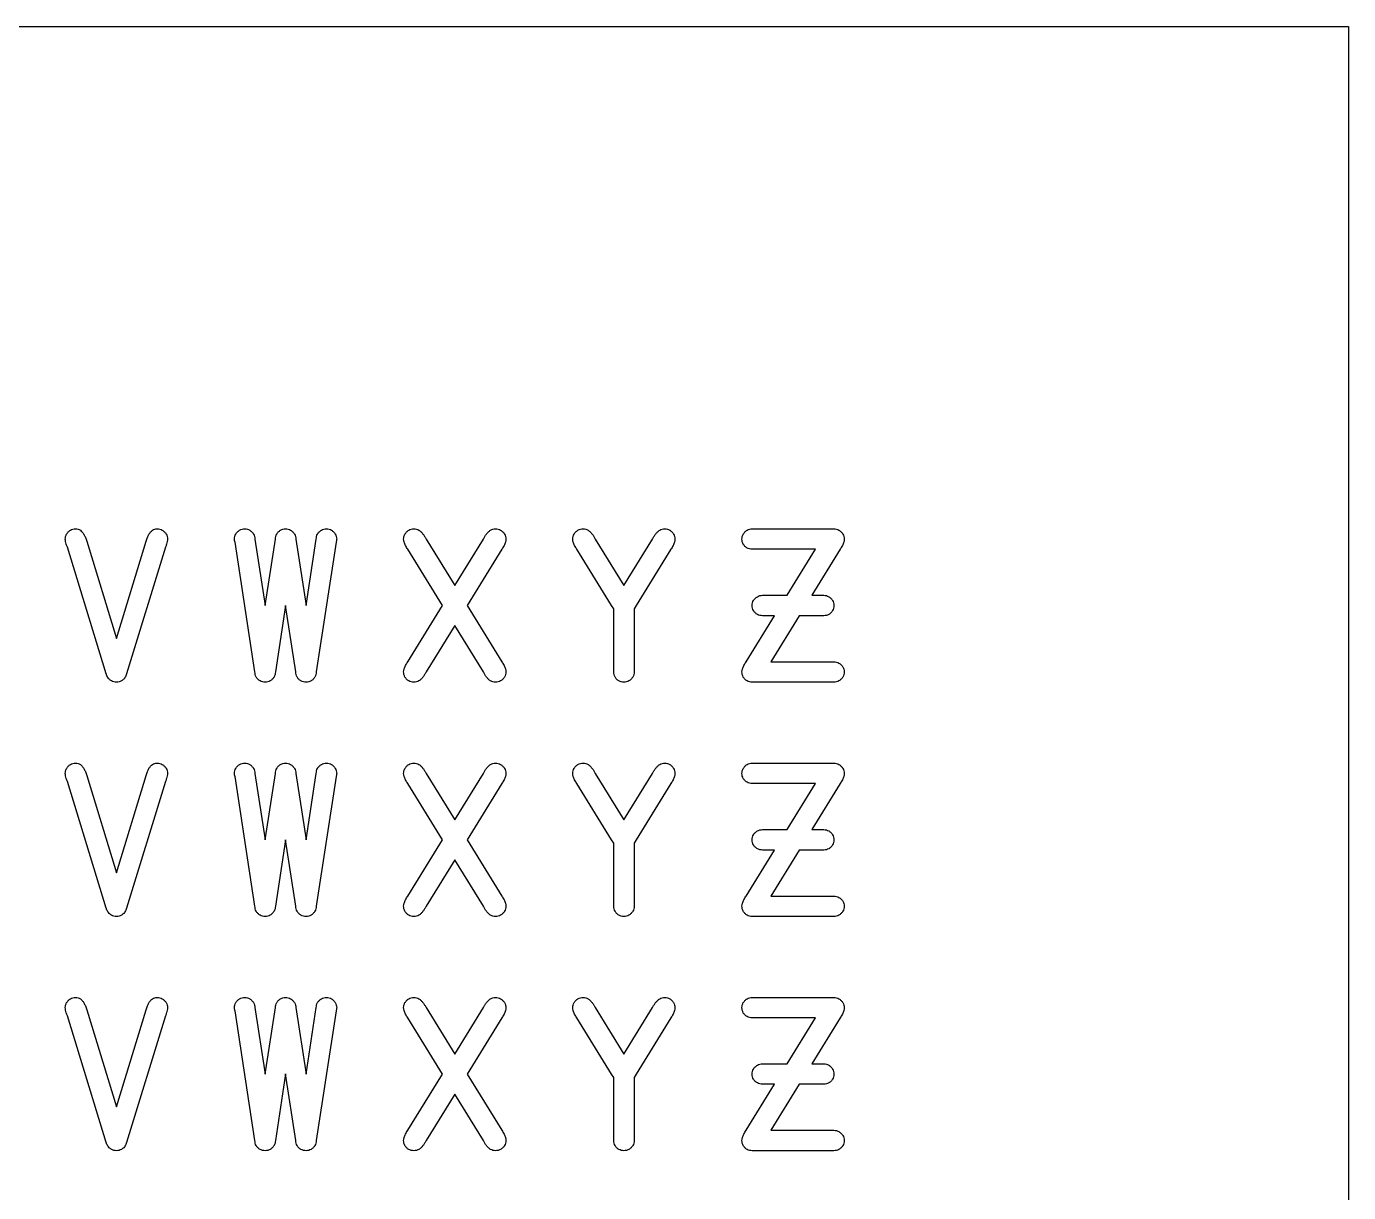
# Model space of a CAD drawing. Extents: x 7.2 to 83.4, y 7.2 to 40.5.
# Drawn here: x 64.52 to 83.39, y 23.84 to 40.48 of the extents above; entities that cross this region are included whole.
import ezdxf

# ---------------------------------------------------------------- set-up
doc = ezdxf.new("R2010")
doc.units = 0
doc.layers.add('Layer_1', color=7, linetype='CONTINUOUS')

msp = doc.modelspace()

# ---------------------------------------------------------------- linework, layer by layer
at = {"layer": 'Layer_1', "color": 7}
for p, q in [((7.194389, 40.477476), (83.387785, 40.477476)), ((83.387785, 40.477476), (83.387785, 7.194388)), ((74.875452, 33.307247), (76.04219, 33.307247)), ((65.654253, 31.236285), (65.100053, 33.044731)), ((65.377153, 33.132236), (65.800094, 31.743817)), ((65.800094, 31.743817), (66.223038, 33.132236)), ((66.500138, 33.044731), (65.945938, 31.236285)), ((67.777244, 31.265454), (67.492852, 33.116193)), ((67.777256, 33.161405), (67.923097, 32.213429)), ((67.923097, 32.213429), (68.068941, 33.161405)), ((68.360626, 33.161405), (68.506467, 32.213429)), ((68.506467, 32.213429), (68.652311, 33.161405)), ((68.936712, 33.116193), (68.652319, 31.265454)), ((70.221097, 33.161405), (70.629455, 32.49928)), ((70.629455, 32.49928), (71.037814, 33.161405)), ((72.635779, 33.161405), (73.044137, 32.49928)), ((73.044137, 32.49928), (73.452496, 33.161405)), ((70.452988, 32.213429), (69.958582, 33.015562)), ((71.300332, 33.015562), (70.805926, 32.213429)), ((72.867667, 32.213429), (72.373261, 33.015562)), ((73.715011, 33.015562), (73.220605, 32.213429)), ((75.776757, 33.015562), (74.875452, 33.015562)), ((75.372773, 32.359271), (75.776757, 33.015562)), ((76.129696, 33.015562), (75.725711, 32.359271)), ((75.021293, 32.359271), (75.372773, 32.359271)), ((75.725711, 32.359271), (75.896349, 32.359271)), ((68.214771, 32.214887), (68.068929, 31.265454)), ((68.360634, 31.265454), (68.214771, 32.214887)), ((69.958582, 31.411296), (70.452988, 32.213429)), ((70.805926, 32.213429), (71.300332, 31.411296)), ((72.898294, 32.163843), (72.867667, 32.213429)), ((72.898294, 31.265454), (72.898294, 32.163843)), ((73.220605, 32.213429), (73.189979, 32.163843)), ((73.189979, 32.163843), (73.189979, 31.265454)), ((70.629455, 31.927578), (70.221097, 31.265454)), ((71.037814, 31.265454), (70.629455, 31.927578)), ((74.787946, 31.411296), (75.19193, 32.067587)), ((75.19193, 32.067587), (75.021293, 32.067587)), ((75.544869, 32.067587), (75.140885, 31.411296)), ((75.896349, 32.067587), (75.544869, 32.067587)), ((75.140885, 31.411296), (76.04219, 31.411296)), ((65.65716, 31.236285), (65.654253, 31.236285)), ((65.945938, 31.236285), (65.943031, 31.236285)), ((65.800105, 31.119611), (65.800086, 31.119611)), ((76.04219, 31.119611), (74.875452, 31.119611)), ((67.777256, 29.817939), (67.923097, 28.869964)), ((67.923097, 28.869964), (68.068941, 29.817939)), ((68.360626, 29.817939), (68.506467, 28.869964)), ((68.506467, 28.869964), (68.652311, 29.817939)), ((70.221097, 29.817939), (70.629455, 29.155815)), ((70.629455, 29.155815), (71.037814, 29.817939)), ((72.635779, 29.817939), (73.044137, 29.155815)), ((73.044137, 29.155815), (73.452496, 29.817939)), ((74.875452, 29.963782), (76.04219, 29.963782)), ((65.654253, 27.89282), (65.100053, 29.701265)), ((65.377153, 29.788771), (65.800094, 28.400352)), ((65.800094, 28.400352), (66.223038, 29.788771)), ((66.500138, 29.701265), (65.945938, 27.89282)), ((67.777244, 27.921989), (67.492852, 29.772728)), ((68.936712, 29.772728), (68.652319, 27.921989)), ((70.452988, 28.869964), (69.958582, 29.672097)), ((71.300332, 29.672097), (70.805926, 28.869964)), ((72.867667, 28.869964), (72.373261, 29.672097)), ((73.715011, 29.672097), (73.220605, 28.869964)), ((75.776757, 29.672097), (74.875452, 29.672097)), ((75.372773, 29.015806), (75.776757, 29.672097)), ((76.129696, 29.672097), (75.725711, 29.015806)), ((75.021293, 29.015806), (75.372773, 29.015806)), ((75.725711, 29.015806), (75.896349, 29.015806)), ((68.214771, 28.871423), (68.068929, 27.921989)), ((68.360634, 27.921989), (68.214771, 28.871423)), ((69.958582, 28.067831), (70.452988, 28.869964)), ((70.805926, 28.869964), (71.300332, 28.067831)), ((72.898294, 28.820378), (72.867667, 28.869964)), ((72.898294, 27.921989), (72.898294, 28.820378)), ((73.220605, 28.869964), (73.189979, 28.820378)), ((73.189979, 28.820378), (73.189979, 27.921989)), ((74.787946, 28.067831), (75.19193, 28.724122)), ((75.19193, 28.724122), (75.021293, 28.724122)), ((75.544869, 28.724122), (75.140885, 28.067831)), ((75.896349, 28.724122), (75.544869, 28.724122)), ((70.629455, 28.584113), (70.221097, 27.921989)), ((71.037814, 27.921989), (70.629455, 28.584113)), ((75.140885, 28.067831), (76.04219, 28.067831)), ((65.65716, 27.89282), (65.654253, 27.89282)), ((65.800105, 27.776146), (65.800086, 27.776146)), ((65.945938, 27.89282), (65.943031, 27.89282)), ((76.04219, 27.776146), (74.875452, 27.776146)), ((74.875452, 26.620311), (76.04219, 26.620311)), ((65.377153, 26.4453), (65.800094, 25.056881)), ((65.800094, 25.056881), (66.223038, 26.4453)), ((67.777244, 24.578518), (67.492852, 26.429258)), ((67.777256, 26.474469), (67.923097, 25.526493)), ((67.923097, 25.526493), (68.068941, 26.474469)), ((68.360626, 26.474469), (68.506467, 25.526493)), ((68.506467, 25.526493), (68.652311, 26.474469)), ((68.936712, 26.429258), (68.652319, 24.578518)), ((70.221097, 26.474469), (70.629455, 25.812344)), ((70.629455, 25.812344), (71.037814, 26.474469)), ((72.635779, 26.474469), (73.044137, 25.812344)), ((73.044137, 25.812344), (73.452496, 26.474469)), ((65.654253, 24.549349), (65.100053, 26.357795)), ((66.500138, 26.357795), (65.945938, 24.549349)), ((70.452988, 25.526493), (69.958582, 26.328627)), ((71.300332, 26.328627), (70.805926, 25.526493)), ((72.867667, 25.526493), (72.373261, 26.328627)), ((73.715011, 26.328627), (73.220605, 25.526493)), ((75.776757, 26.328627), (74.875452, 26.328627)), ((75.372773, 25.672336), (75.776757, 26.328627)), ((76.129696, 26.328627), (75.725711, 25.672336)), ((75.021293, 25.672336), (75.372773, 25.672336)), ((75.725711, 25.672336), (75.896349, 25.672336)), ((68.214771, 25.527952), (68.068929, 24.578518)), ((68.360634, 24.578518), (68.214771, 25.527952)), ((69.958582, 24.72436), (70.452988, 25.526493)), ((70.805926, 25.526493), (71.300332, 24.72436)), ((72.898294, 25.476907), (72.867667, 25.526493)), ((73.220605, 25.526493), (73.189979, 25.476907)), ((72.898294, 24.578518), (72.898294, 25.476907)), ((73.189979, 25.476907), (73.189979, 24.578518)), ((74.787946, 24.72436), (75.19193, 25.380651)), ((75.19193, 25.380651), (75.021293, 25.380651)), ((75.544869, 25.380651), (75.140885, 24.72436)), ((75.896349, 25.380651), (75.544869, 25.380651)), ((70.629455, 25.240642), (70.221097, 24.578518)), ((71.037814, 24.578518), (70.629455, 25.240642)), ((75.140885, 24.72436), (76.04219, 24.72436)), ((65.65716, 24.549349), (65.654253, 24.549349)), ((65.945938, 24.549349), (65.943031, 24.549349)), ((65.800105, 24.432676), (65.800086, 24.432676)), ((76.04219, 24.432676), (74.875452, 24.432676))]:
    msp.add_line(p, q, dxfattribs=at)
for points, knots in [([(65.100053, 33.044731), (65.0943, 33.058868), (65.083506, 33.085393), (65.073517, 33.124615), (65.06954, 33.162387), (65.073759, 33.199307), (65.088401, 33.234669), (65.112418, 33.264794), (65.142664, 33.288977), (65.178493, 33.304216), (65.216401, 33.308739), (65.25343, 33.304444), (65.28691, 33.289371), (65.313602, 33.262888), (65.337336, 33.228349), (65.359027, 33.184012), (65.370785, 33.150426), (65.377153, 33.132236)], [0, 0, 0, 0, 0.045747, 0.085836, 0.120988, 0.159197, 0.196031, 0.234248, 0.273603, 0.311075, 0.349466, 0.386891, 0.421693, 0.457351, 0.498173, 0.54709, 0.60488, 0.60488, 0.60488, 0.60488]), ([(66.223038, 33.132236), (66.229362, 33.150427), (66.241022, 33.183963), (66.262355, 33.228111), (66.285063, 33.263414), (66.312711, 33.289262), (66.346487, 33.304416), (66.383691, 33.308741), (66.421423, 33.304239), (66.456934, 33.289097), (66.486327, 33.264267), (66.511157, 33.23487), (66.526307, 33.199377), (66.53068, 33.162396), (66.526666, 33.124615), (66.516688, 33.085393), (66.505892, 33.058868), (66.500138, 33.044731)], [0, 0, 0, 0, 0.057733, 0.106435, 0.146797, 0.183052, 0.218296, 0.255882, 0.294111, 0.331134, 0.369856, 0.408577, 0.4456, 0.48383, 0.518982, 0.55907, 0.604817, 0.604817, 0.604817, 0.604817]), ([(67.492852, 33.116193), (67.491383, 33.120863), (67.488385, 33.130392), (67.486092, 33.14561), (67.484943, 33.168771), (67.488453, 33.199311), (67.503087, 33.234668), (67.527106, 33.264794), (67.557352, 33.288977), (67.593179, 33.304214), (67.631364, 33.308779), (67.669377, 33.304237), (67.704875, 33.289098), (67.734304, 33.264265), (67.758997, 33.234873), (67.77464, 33.199367), (67.776374, 33.174193), (67.777256, 33.161405)], [0, 0, 0, 0, 0.014667, 0.029932, 0.045995, 0.084204, 0.121038, 0.159255, 0.19861, 0.236082, 0.274473, 0.312702, 0.349725, 0.388445, 0.427166, 0.464189, 0.502419, 0.502419, 0.502419, 0.502419]), ([(68.068941, 33.161405), (68.069785, 33.174188), (68.071442, 33.199296), (68.086562, 33.234672), (68.110447, 33.264793), (68.140729, 33.288977), (68.176546, 33.304214), (68.214733, 33.308779), (68.252746, 33.304237), (68.288244, 33.289098), (68.317674, 33.264265), (68.342367, 33.234873), (68.35801, 33.199367), (68.359745, 33.174193), (68.360626, 33.161405)], [0, 0, 0, 0, 0.038209, 0.075044, 0.113261, 0.152616, 0.190086, 0.228476, 0.266706, 0.30373, 0.342451, 0.381171, 0.418195, 0.456424, 0.456424, 0.456424, 0.456424]), ([(68.652311, 33.161405), (68.653155, 33.174188), (68.654813, 33.199296), (68.669932, 33.234672), (68.693817, 33.264793), (68.724099, 33.288977), (68.759916, 33.304214), (68.798103, 33.308779), (68.836113, 33.304237), (68.871621, 33.289097), (68.901014, 33.264267), (68.925846, 33.234869), (68.940984, 33.199381), (68.944633, 33.168778), (68.94347, 33.145609), (68.941179, 33.130392), (68.938181, 33.120863), (68.936712, 33.116193)], [0, 0, 0, 0, 0.038209, 0.075044, 0.113261, 0.152616, 0.190086, 0.228476, 0.266705, 0.303729, 0.34245, 0.38117, 0.418193, 0.456423, 0.472486, 0.48775, 0.502417, 0.502417, 0.502417, 0.502417]), ([(69.958582, 33.015562), (69.947202, 33.033384), (69.926417, 33.065934), (69.905796, 33.115149), (69.898285, 33.159666), (69.903195, 33.199308), (69.917741, 33.234669), (69.941785, 33.264793), (69.972024, 33.288977), (70.007852, 33.304213), (70.046042, 33.308784), (70.084034, 33.304219), (70.119608, 33.289167), (70.149279, 33.26353), (70.176532, 33.233618), (70.201166, 33.19939), (70.214373, 33.17422), (70.221097, 33.161405)], [0, 0, 0, 0, 0.063364, 0.115723, 0.158992, 0.197201, 0.234036, 0.272253, 0.311608, 0.349079, 0.38747, 0.425699, 0.462722, 0.501443, 0.542276, 0.584095, 0.627473, 0.627473, 0.627473, 0.627473]), ([(71.037814, 33.161405), (71.044495, 33.174215), (71.057585, 33.199315), (71.081775, 33.233434), (71.108214, 33.264059), (71.138705, 33.289052), (71.174608, 33.304194), (71.212772, 33.308784), (71.250787, 33.304236), (71.286294, 33.289098), (71.31568, 33.264266), (71.340536, 33.23487), (71.355592, 33.199377), (71.360662, 33.159674), (71.353103, 33.115148), (71.332499, 33.065934), (71.311713, 33.033384), (71.300332, 33.015562)], [0, 0, 0, 0, 0.0433, 0.084839, 0.12513, 0.164485, 0.201955, 0.240345, 0.278574, 0.315597, 0.354317, 0.393038, 0.430061, 0.468291, 0.511559, 0.563918, 0.627281, 0.627281, 0.627281, 0.627281]), ([(72.373261, 33.015562), (72.361881, 33.033384), (72.341096, 33.065934), (72.320475, 33.115149), (72.312964, 33.159666), (72.317875, 33.199308), (72.332422, 33.23467), (72.356467, 33.264793), (72.386706, 33.288977), (72.422532, 33.304213), (72.460721, 33.308784), (72.498713, 33.304219), (72.534288, 33.289167), (72.563958, 33.263529), (72.591212, 33.233617), (72.615846, 33.19939), (72.629054, 33.17422), (72.635779, 33.161405)], [0, 0, 0, 0, 0.063364, 0.115723, 0.158992, 0.197201, 0.234036, 0.272254, 0.311609, 0.349079, 0.387469, 0.425698, 0.462721, 0.501441, 0.542275, 0.584095, 0.627473, 0.627473, 0.627473, 0.627473]), ([(73.452496, 33.161405), (73.459176, 33.174215), (73.472265, 33.199315), (73.496455, 33.233434), (73.522894, 33.264059), (73.553385, 33.289052), (73.589287, 33.304194), (73.627452, 33.308784), (73.665467, 33.304236), (73.700976, 33.289098), (73.730362, 33.264266), (73.755218, 33.23487), (73.770274, 33.199377), (73.775344, 33.159674), (73.767785, 33.115148), (73.74718, 33.065934), (73.726393, 33.033384), (73.715011, 33.015562)], [0, 0, 0, 0, 0.043299, 0.084838, 0.125128, 0.164483, 0.201954, 0.240343, 0.278574, 0.315598, 0.354318, 0.393039, 0.430063, 0.468292, 0.511561, 0.56392, 0.627284, 0.627284, 0.627284, 0.627284]), ([(74.875452, 33.015562), (74.862609, 33.016409), (74.837287, 33.018079), (74.801588, 33.033308), (74.770621, 33.056545), (74.74725, 33.087549), (74.732507, 33.123237), (74.72814, 33.161355), (74.732486, 33.199297), (74.747127, 33.234666), (74.771146, 33.264821), (74.80139, 33.288865), (74.837218, 33.304615), (74.862605, 33.306363), (74.875452, 33.307247)], [0, 0, 0, 0, 0.038371, 0.075655, 0.114513, 0.153374, 0.190658, 0.229028, 0.267237, 0.304072, 0.34229, 0.381644, 0.419115, 0.457505, 0.457505, 0.457505, 0.457505]), ([(76.04219, 33.307247), (76.054978, 33.306366), (76.080152, 33.304631), (76.115661, 33.288989), (76.145047, 33.264296), (76.169903, 33.234863), (76.184958, 33.19938), (76.190029, 33.159674), (76.18247, 33.115148), (76.161865, 33.065934), (76.141078, 33.033384), (76.129696, 33.015562)], [0, 0, 0, 0, 0.03823, 0.075254, 0.113975, 0.152696, 0.189719, 0.227949, 0.271217, 0.323577, 0.38694, 0.38694, 0.38694, 0.38694]), ([(75.021293, 32.067587), (75.008451, 32.068434), (74.983129, 32.070104), (74.947431, 32.085333), (74.916462, 32.108568), (74.893092, 32.139573), (74.878351, 32.175262), (74.873985, 32.21338), (74.878329, 32.251322), (74.89297, 32.28669), (74.916987, 32.316847), (74.947233, 32.340889), (74.98306, 32.356639), (75.008446, 32.358387), (75.021293, 32.359271)], [0, 0, 0, 0, 0.038369, 0.075653, 0.114513, 0.153372, 0.190657, 0.229027, 0.267236, 0.30407, 0.342287, 0.381642, 0.419113, 0.457502, 0.457502, 0.457502, 0.457502]), ([(75.896349, 32.359271), (75.909137, 32.35839), (75.93431, 32.356656), (75.969816, 32.341013), (75.999208, 32.31632), (76.024041, 32.28689), (76.03918, 32.251392), (76.043722, 32.21338), (76.039157, 32.175193), (76.02392, 32.139376), (75.999735, 32.109093), (75.969616, 32.085208), (75.93424, 32.070088), (75.909132, 32.068431), (75.896349, 32.067587)], [0, 0, 0, 0, 0.038229, 0.075252, 0.113972, 0.152693, 0.189717, 0.227946, 0.266336, 0.303807, 0.343162, 0.381379, 0.418213, 0.456422, 0.456422, 0.456422, 0.456422]), ([(70.221097, 31.265454), (70.214369, 31.252584), (70.201114, 31.22723), (70.176378, 31.192663), (70.149801, 31.16186), (70.11941, 31.137061), (70.083963, 31.122507), (70.046042, 31.118139), (70.007921, 31.122511), (69.972222, 31.137252), (69.94126, 31.160621), (69.917864, 31.191594), (69.903217, 31.227277), (69.898281, 31.267144), (69.905794, 31.311708), (69.926418, 31.360925), (69.947202, 31.393474), (69.958582, 31.411296)], [0, 0, 0, 0, 0.043519, 0.085735, 0.12717, 0.165387, 0.202222, 0.24043, 0.278801, 0.316086, 0.354946, 0.393805, 0.431089, 0.469459, 0.512728, 0.565087, 0.628451, 0.628451, 0.628451, 0.628451]), ([(71.300332, 31.411296), (71.311713, 31.393474), (71.332498, 31.360925), (71.353105, 31.311709), (71.360666, 31.267135), (71.355569, 31.227208), (71.340415, 31.191396), (71.316207, 31.161146), (71.286094, 31.137129), (71.250717, 31.12249), (71.212772, 31.118138), (71.174677, 31.12253), (71.138901, 31.137178), (71.107694, 31.161331), (71.081931, 31.192844), (71.057637, 31.227304), (71.044499, 31.252589), (71.037814, 31.265454)], [0, 0, 0, 0, 0.063363, 0.115722, 0.15899, 0.197381, 0.234851, 0.274206, 0.312423, 0.349258, 0.387466, 0.425836, 0.46312, 0.501979, 0.54288, 0.584818, 0.62826, 0.62826, 0.62826, 0.62826]), ([(74.875452, 31.119611), (74.862609, 31.120458), (74.837288, 31.122128), (74.801587, 31.137358), (74.770627, 31.160593), (74.747229, 31.191601), (74.732581, 31.227275), (74.727645, 31.267145), (74.735158, 31.311708), (74.755782, 31.360925), (74.776566, 31.393474), (74.787946, 31.411296)], [0, 0, 0, 0, 0.038371, 0.075655, 0.114513, 0.153374, 0.190658, 0.229028, 0.272297, 0.324656, 0.38802, 0.38802, 0.38802, 0.38802]), ([(76.04219, 31.411296), (76.054979, 31.410415), (76.080153, 31.40868), (76.11566, 31.393038), (76.145052, 31.368344), (76.169885, 31.338915), (76.185024, 31.303417), (76.189566, 31.265404), (76.185001, 31.227217), (76.169764, 31.1914), (76.145579, 31.161118), (76.115459, 31.137232), (76.080082, 31.122113), (76.054974, 31.120455), (76.04219, 31.119611)], [0, 0, 0, 0, 0.03823, 0.075254, 0.113975, 0.152696, 0.189719, 0.227949, 0.266339, 0.30381, 0.343164, 0.381382, 0.418217, 0.456427, 0.456427, 0.456427, 0.456427]), ([(65.800086, 31.119611), (65.787298, 31.120495), (65.762127, 31.122234), (65.726606, 31.137843), (65.699602, 31.160699), (65.67812, 31.184615), (65.663767, 31.209437), (65.65935, 31.227388), (65.65716, 31.236285)], [0, 0, 0, 0, 0.038229, 0.075252, 0.113972, 0.143608, 0.171467, 0.198847, 0.198847, 0.198847, 0.198847]), ([(65.943031, 31.236285), (65.940884, 31.227394), (65.936566, 31.209518), (65.922733, 31.184776), (65.902042, 31.16016), (65.874162, 31.137986), (65.838341, 31.122245), (65.812953, 31.120496), (65.800105, 31.119611)], [0, 0, 0, 0, 0.027333, 0.054957, 0.084069, 0.123424, 0.160895, 0.199287, 0.199287, 0.199287, 0.199287]), ([(68.068929, 31.265454), (68.068045, 31.252607), (68.066297, 31.22722), (68.050547, 31.191392), (68.026504, 31.161147), (67.996347, 31.137129), (67.960979, 31.122488), (67.923036, 31.118144), (67.884918, 31.12251), (67.84923, 31.137252), (67.818225, 31.160622), (67.794991, 31.19159), (67.779761, 31.227289), (67.778091, 31.252611), (67.777244, 31.265454)], [0, 0, 0, 0, 0.03839, 0.075861, 0.115216, 0.153433, 0.190268, 0.228478, 0.266848, 0.304132, 0.342991, 0.381851, 0.419135, 0.457505, 0.457505, 0.457505, 0.457505]), ([(68.652319, 31.265454), (68.651435, 31.252607), (68.649687, 31.22722), (68.633937, 31.191392), (68.609894, 31.161147), (68.579738, 31.137129), (68.544369, 31.122488), (68.506426, 31.118144), (68.468308, 31.12251), (68.43262, 31.137252), (68.401615, 31.160622), (68.378381, 31.19159), (68.363151, 31.227289), (68.361481, 31.252611), (68.360634, 31.265454)], [0, 0, 0, 0, 0.03839, 0.075861, 0.115216, 0.153433, 0.190268, 0.228478, 0.266848, 0.304132, 0.342991, 0.381851, 0.419135, 0.457505, 0.457505, 0.457505, 0.457505]), ([(73.189979, 31.265454), (73.189094, 31.252607), (73.187347, 31.22722), (73.171597, 31.191392), (73.147554, 31.161147), (73.117397, 31.137129), (73.082029, 31.122488), (73.044087, 31.118144), (73.005969, 31.12251), (72.97028, 31.137252), (72.939275, 31.160622), (72.91604, 31.19159), (72.90081, 31.227289), (72.89914, 31.252611), (72.898294, 31.265454)], [0, 0, 0, 0, 0.03839, 0.075861, 0.115216, 0.153433, 0.190267, 0.228476, 0.266847, 0.304131, 0.342991, 0.381851, 0.419135, 0.457505, 0.457505, 0.457505, 0.457505]), ([(65.100053, 29.701265), (65.0943, 29.715402), (65.083506, 29.741928), (65.073517, 29.78115), (65.06954, 29.818922), (65.073759, 29.855842), (65.088401, 29.891204), (65.112418, 29.921328), (65.142664, 29.945511), (65.178493, 29.960751), (65.216401, 29.965274), (65.25343, 29.960978), (65.28691, 29.945906), (65.313602, 29.919423), (65.337336, 29.884883), (65.359027, 29.840547), (65.370785, 29.806961), (65.377153, 29.788771)], [0, 0, 0, 0, 0.045747, 0.085836, 0.120988, 0.159197, 0.196031, 0.234248, 0.273603, 0.311075, 0.349466, 0.386891, 0.421693, 0.457351, 0.498173, 0.54709, 0.60488, 0.60488, 0.60488, 0.60488]), ([(66.223038, 29.788771), (66.229362, 29.806962), (66.241022, 29.840498), (66.262355, 29.884646), (66.285063, 29.919949), (66.312711, 29.945797), (66.346487, 29.960951), (66.383691, 29.965276), (66.421423, 29.960774), (66.456934, 29.945632), (66.486327, 29.920802), (66.511157, 29.891405), (66.526307, 29.855912), (66.53068, 29.81893), (66.526666, 29.781149), (66.516688, 29.741928), (66.505892, 29.715402), (66.500138, 29.701265)], [0, 0, 0, 0, 0.057733, 0.106435, 0.146797, 0.183052, 0.218296, 0.255882, 0.294111, 0.331134, 0.369856, 0.408577, 0.4456, 0.48383, 0.518982, 0.55907, 0.604817, 0.604817, 0.604817, 0.604817]), ([(67.492852, 29.772728), (67.491383, 29.777398), (67.488385, 29.786927), (67.486092, 29.802145), (67.484943, 29.825306), (67.488453, 29.855846), (67.503087, 29.891203), (67.527106, 29.921329), (67.557352, 29.945512), (67.593179, 29.960749), (67.631364, 29.965313), (67.669377, 29.960772), (67.704875, 29.945633), (67.734304, 29.9208), (67.758997, 29.891408), (67.77464, 29.855901), (67.776374, 29.830728), (67.777256, 29.817939)], [0, 0, 0, 0, 0.014667, 0.029932, 0.045995, 0.084204, 0.121038, 0.159255, 0.19861, 0.236082, 0.274473, 0.312702, 0.349725, 0.388445, 0.427166, 0.464189, 0.502419, 0.502419, 0.502419, 0.502419]), ([(68.068941, 29.817939), (68.069785, 29.830723), (68.071442, 29.855831), (68.086562, 29.891207), (68.110447, 29.921327), (68.140729, 29.945512), (68.176546, 29.960749), (68.214733, 29.965313), (68.252746, 29.960772), (68.288244, 29.945633), (68.317674, 29.9208), (68.342367, 29.891408), (68.35801, 29.855901), (68.359745, 29.830728), (68.360626, 29.817939)], [0, 0, 0, 0, 0.038209, 0.075044, 0.113261, 0.152616, 0.190086, 0.228476, 0.266706, 0.30373, 0.342451, 0.381171, 0.418195, 0.456424, 0.456424, 0.456424, 0.456424]), ([(68.652311, 29.817939), (68.653155, 29.830723), (68.654813, 29.855831), (68.669932, 29.891207), (68.693817, 29.921327), (68.724099, 29.945512), (68.759916, 29.960749), (68.798103, 29.965313), (68.836113, 29.960772), (68.871621, 29.945632), (68.901014, 29.920802), (68.925846, 29.891404), (68.940984, 29.855915), (68.944633, 29.825313), (68.94347, 29.802144), (68.941179, 29.786927), (68.938181, 29.777398), (68.936712, 29.772728)], [0, 0, 0, 0, 0.038209, 0.075044, 0.113261, 0.152616, 0.190086, 0.228476, 0.266705, 0.303729, 0.34245, 0.38117, 0.418193, 0.456423, 0.472486, 0.48775, 0.502417, 0.502417, 0.502417, 0.502417]), ([(69.958582, 29.672097), (69.947202, 29.689919), (69.926417, 29.722469), (69.905796, 29.771684), (69.898285, 29.8162), (69.903195, 29.855842), (69.917741, 29.891204), (69.941785, 29.921328), (69.972024, 29.945512), (70.007852, 29.960748), (70.046042, 29.965319), (70.084034, 29.960753), (70.119608, 29.945702), (70.149279, 29.920064), (70.176532, 29.890152), (70.201166, 29.855925), (70.214373, 29.830755), (70.221097, 29.817939)], [0, 0, 0, 0, 0.063364, 0.115723, 0.158992, 0.197201, 0.234035, 0.272252, 0.311607, 0.349079, 0.38747, 0.425699, 0.462722, 0.501442, 0.542276, 0.584095, 0.627472, 0.627472, 0.627472, 0.627472]), ([(71.037814, 29.817939), (71.044495, 29.83075), (71.057585, 29.85585), (71.081775, 29.889969), (71.108214, 29.920594), (71.138705, 29.945587), (71.174608, 29.960729), (71.212772, 29.965319), (71.250787, 29.960771), (71.286294, 29.945633), (71.31568, 29.920801), (71.340536, 29.891405), (71.355592, 29.855912), (71.360662, 29.816209), (71.353103, 29.771683), (71.332499, 29.722469), (71.311713, 29.689919), (71.300332, 29.672097)], [0, 0, 0, 0, 0.0433, 0.084839, 0.12513, 0.164485, 0.201955, 0.240345, 0.278574, 0.315597, 0.354317, 0.393038, 0.430061, 0.468291, 0.511559, 0.563918, 0.627281, 0.627281, 0.627281, 0.627281]), ([(72.373261, 29.672097), (72.361881, 29.689919), (72.341096, 29.722469), (72.320475, 29.771684), (72.312964, 29.8162), (72.317875, 29.855842), (72.332422, 29.891204), (72.356467, 29.921328), (72.386706, 29.945512), (72.422532, 29.960748), (72.460721, 29.965319), (72.498713, 29.960753), (72.534288, 29.945702), (72.563958, 29.920064), (72.591212, 29.890152), (72.615846, 29.855925), (72.629054, 29.830755), (72.635779, 29.817939)], [0, 0, 0, 0, 0.063364, 0.115723, 0.158992, 0.197201, 0.234036, 0.272254, 0.311609, 0.349079, 0.387469, 0.425698, 0.46272, 0.501441, 0.542274, 0.584094, 0.627473, 0.627473, 0.627473, 0.627473]), ([(73.452496, 29.817939), (73.459176, 29.83075), (73.472265, 29.85585), (73.496455, 29.889969), (73.522894, 29.920594), (73.553385, 29.945587), (73.589287, 29.960729), (73.627452, 29.965319), (73.665467, 29.960771), (73.700976, 29.945633), (73.730362, 29.920801), (73.755218, 29.891405), (73.770274, 29.855912), (73.775344, 29.816209), (73.767785, 29.771683), (73.74718, 29.722469), (73.726393, 29.689919), (73.715011, 29.672097)], [0, 0, 0, 0, 0.043299, 0.084838, 0.125128, 0.164483, 0.201954, 0.240343, 0.278574, 0.315598, 0.354318, 0.393039, 0.430063, 0.468292, 0.511561, 0.56392, 0.627284, 0.627284, 0.627284, 0.627284]), ([(74.875452, 29.672097), (74.862609, 29.672944), (74.837287, 29.674614), (74.801588, 29.689843), (74.770621, 29.713079), (74.74725, 29.744083), (74.732507, 29.779772), (74.72814, 29.81789), (74.732486, 29.855832), (74.747127, 29.8912), (74.771146, 29.921356), (74.80139, 29.9454), (74.837218, 29.96115), (74.862605, 29.962897), (74.875452, 29.963782)], [0, 0, 0, 0, 0.038371, 0.075655, 0.114513, 0.153374, 0.190658, 0.229028, 0.267237, 0.304072, 0.34229, 0.381644, 0.419114, 0.457505, 0.457505, 0.457505, 0.457505]), ([(76.04219, 29.963782), (76.054978, 29.962901), (76.080152, 29.961166), (76.115661, 29.945523), (76.145047, 29.920831), (76.169903, 29.891397), (76.184958, 29.855914), (76.190029, 29.816209), (76.18247, 29.771683), (76.161865, 29.722469), (76.141078, 29.689919), (76.129696, 29.672097)], [0, 0, 0, 0, 0.03823, 0.075254, 0.113975, 0.152696, 0.189719, 0.227949, 0.271217, 0.323576, 0.38694, 0.38694, 0.38694, 0.38694]), ([(75.021293, 28.724122), (75.008451, 28.724969), (74.983129, 28.726639), (74.947431, 28.741868), (74.916462, 28.765103), (74.893092, 28.796108), (74.878351, 28.831796), (74.873985, 28.869914), (74.878329, 28.907856), (74.89297, 28.943225), (74.916987, 28.973382), (74.947233, 28.997424), (74.98306, 29.013174), (75.008446, 29.014922), (75.021293, 29.015806)], [0, 0, 0, 0, 0.038369, 0.075653, 0.114513, 0.153372, 0.190657, 0.229026, 0.267235, 0.30407, 0.342287, 0.381642, 0.419113, 0.457502, 0.457502, 0.457502, 0.457502]), ([(75.896349, 29.015806), (75.909137, 29.014925), (75.93431, 29.01319), (75.969816, 28.997548), (75.999208, 28.972855), (76.024041, 28.943425), (76.03918, 28.907927), (76.043722, 28.869914), (76.039157, 28.831728), (76.02392, 28.79591), (75.999735, 28.765628), (75.969616, 28.741743), (75.93424, 28.726623), (75.909132, 28.724966), (75.896349, 28.724122)], [0, 0, 0, 0, 0.038229, 0.075252, 0.113972, 0.152693, 0.189717, 0.227946, 0.266336, 0.303807, 0.343162, 0.381379, 0.418213, 0.456421, 0.456421, 0.456421, 0.456421]), ([(70.221097, 27.921989), (70.214369, 27.909119), (70.201114, 27.883765), (70.176378, 27.849198), (70.149801, 27.818394), (70.11941, 27.793596), (70.083963, 27.779042), (70.046042, 27.774674), (70.007921, 27.779046), (69.972222, 27.793787), (69.941259, 27.817156), (69.917864, 27.848129), (69.903217, 27.883812), (69.898281, 27.923679), (69.905794, 27.968243), (69.926418, 28.01746), (69.947202, 28.050009), (69.958582, 28.067831)], [0, 0, 0, 0, 0.043519, 0.085735, 0.12717, 0.165387, 0.202221, 0.24043, 0.278801, 0.316086, 0.354945, 0.393805, 0.431089, 0.469459, 0.512728, 0.565087, 0.628451, 0.628451, 0.628451, 0.628451]), ([(71.300332, 28.067831), (71.311713, 28.050009), (71.332498, 28.017459), (71.353105, 27.968243), (71.360666, 27.92367), (71.355569, 27.883743), (71.340415, 27.847931), (71.316207, 27.817681), (71.286094, 27.793664), (71.250717, 27.779025), (71.212772, 27.774673), (71.174677, 27.779065), (71.138901, 27.793713), (71.107694, 27.817866), (71.081931, 27.849378), (71.057637, 27.883839), (71.044499, 27.909124), (71.037814, 27.921989)], [0, 0, 0, 0, 0.063363, 0.115722, 0.15899, 0.197381, 0.234851, 0.274206, 0.312423, 0.349257, 0.387466, 0.425835, 0.463119, 0.501979, 0.54288, 0.584818, 0.62826, 0.62826, 0.62826, 0.62826]), ([(74.875452, 27.776146), (74.862609, 27.776993), (74.837288, 27.778663), (74.801587, 27.793893), (74.770626, 27.817128), (74.747229, 27.848136), (74.732581, 27.883809), (74.727645, 27.923679), (74.735158, 27.968243), (74.755782, 28.01746), (74.776566, 28.050009), (74.787946, 28.067831)], [0, 0, 0, 0, 0.038371, 0.075655, 0.114513, 0.153374, 0.190658, 0.229028, 0.272297, 0.324656, 0.38802, 0.38802, 0.38802, 0.38802]), ([(76.04219, 28.067831), (76.054979, 28.06695), (76.080153, 28.065215), (76.11566, 28.049573), (76.145052, 28.024879), (76.169885, 27.99545), (76.185024, 27.959951), (76.189566, 27.921939), (76.185001, 27.883752), (76.169764, 27.847935), (76.145579, 27.817653), (76.115459, 27.793767), (76.080082, 27.778648), (76.054974, 27.77699), (76.04219, 27.776146)], [0, 0, 0, 0, 0.03823, 0.075254, 0.113975, 0.152696, 0.189719, 0.227949, 0.266339, 0.303809, 0.343164, 0.381382, 0.418217, 0.456427, 0.456427, 0.456427, 0.456427]), ([(65.800086, 27.776146), (65.787298, 27.77703), (65.762127, 27.778769), (65.726606, 27.794378), (65.699602, 27.817234), (65.67812, 27.84115), (65.663767, 27.865971), (65.65935, 27.883922), (65.65716, 27.89282)], [0, 0, 0, 0, 0.038229, 0.075252, 0.113972, 0.143607, 0.171467, 0.198846, 0.198846, 0.198846, 0.198846]), ([(65.943031, 27.89282), (65.940884, 27.883929), (65.936566, 27.866052), (65.922733, 27.841311), (65.902042, 27.816695), (65.874162, 27.794521), (65.838341, 27.77878), (65.812953, 27.777031), (65.800105, 27.776146)], [0, 0, 0, 0, 0.027333, 0.054957, 0.084069, 0.123424, 0.160895, 0.199286, 0.199286, 0.199286, 0.199286]), ([(68.068929, 27.921989), (68.068045, 27.909142), (68.066297, 27.883755), (68.050547, 27.847927), (68.026505, 27.817682), (67.996347, 27.793664), (67.960979, 27.779023), (67.923036, 27.774679), (67.884918, 27.779045), (67.849231, 27.793787), (67.818225, 27.817157), (67.794991, 27.848125), (67.779761, 27.883824), (67.778091, 27.909146), (67.777244, 27.921989)], [0, 0, 0, 0, 0.03839, 0.075861, 0.115216, 0.153433, 0.190268, 0.228478, 0.266848, 0.304132, 0.342991, 0.381851, 0.419135, 0.457505, 0.457505, 0.457505, 0.457505]), ([(68.652319, 27.921989), (68.651435, 27.909142), (68.649687, 27.883755), (68.633937, 27.847927), (68.609895, 27.817682), (68.579737, 27.793664), (68.544369, 27.779023), (68.506426, 27.774679), (68.468308, 27.779045), (68.432621, 27.793787), (68.401615, 27.817157), (68.378381, 27.848125), (68.363151, 27.883824), (68.361481, 27.909146), (68.360634, 27.921989)], [0, 0, 0, 0, 0.03839, 0.075861, 0.115216, 0.153433, 0.190268, 0.228478, 0.266848, 0.304132, 0.342991, 0.381851, 0.419135, 0.457505, 0.457505, 0.457505, 0.457505]), ([(73.189979, 27.921989), (73.189094, 27.909142), (73.187347, 27.883755), (73.171596, 27.847927), (73.147554, 27.817682), (73.117397, 27.793664), (73.082029, 27.779024), (73.044087, 27.774679), (73.005969, 27.779045), (72.97028, 27.793787), (72.939275, 27.817156), (72.91604, 27.848125), (72.90081, 27.883824), (72.89914, 27.909146), (72.898294, 27.921989)], [0, 0, 0, 0, 0.03839, 0.075861, 0.115216, 0.153433, 0.190267, 0.228475, 0.266846, 0.304131, 0.342991, 0.381851, 0.419135, 0.457505, 0.457505, 0.457505, 0.457505]), ([(65.100053, 26.357795), (65.0943, 26.371932), (65.083506, 26.398457), (65.073517, 26.437679), (65.06954, 26.475451), (65.073759, 26.512371), (65.088401, 26.547734), (65.112418, 26.577858), (65.142664, 26.602041), (65.178493, 26.61728), (65.216401, 26.621804), (65.25343, 26.617508), (65.28691, 26.602435), (65.313602, 26.575952), (65.337336, 26.541413), (65.359027, 26.497077), (65.370785, 26.46349), (65.377153, 26.4453)], [0, 0, 0, 0, 0.045747, 0.085835, 0.120987, 0.159196, 0.196031, 0.234248, 0.273603, 0.311074, 0.349466, 0.386891, 0.421693, 0.45735, 0.498172, 0.54709, 0.60488, 0.60488, 0.60488, 0.60488]), ([(66.223038, 26.4453), (66.229362, 26.463491), (66.241022, 26.497027), (66.262355, 26.541176), (66.285063, 26.576478), (66.312711, 26.602326), (66.346487, 26.61748), (66.383691, 26.621805), (66.421423, 26.617303), (66.456934, 26.602161), (66.486327, 26.577331), (66.511157, 26.547934), (66.526307, 26.512441), (66.53068, 26.47546), (66.526666, 26.437679), (66.516688, 26.398457), (66.505892, 26.371932), (66.500138, 26.357795)], [0, 0, 0, 0, 0.057733, 0.106435, 0.146797, 0.183052, 0.218296, 0.255882, 0.294111, 0.331134, 0.369856, 0.408577, 0.4456, 0.48383, 0.518982, 0.55907, 0.604817, 0.604817, 0.604817, 0.604817]), ([(67.492852, 26.429258), (67.491383, 26.433927), (67.488385, 26.443457), (67.486092, 26.458674), (67.484943, 26.481835), (67.488453, 26.512375), (67.503087, 26.547733), (67.527106, 26.577858), (67.557352, 26.602041), (67.593179, 26.617279), (67.631364, 26.621843), (67.669377, 26.617302), (67.704875, 26.602162), (67.734304, 26.57733), (67.758997, 26.547937), (67.77464, 26.512431), (67.776374, 26.487257), (67.777256, 26.474469)], [0, 0, 0, 0, 0.014667, 0.029932, 0.045995, 0.084204, 0.121038, 0.159255, 0.19861, 0.236082, 0.274473, 0.312702, 0.349725, 0.388445, 0.427166, 0.464189, 0.502419, 0.502419, 0.502419, 0.502419]), ([(68.068941, 26.474469), (68.069785, 26.487253), (68.071442, 26.51236), (68.086562, 26.547737), (68.110447, 26.577857), (68.140729, 26.602041), (68.176546, 26.617279), (68.214733, 26.621843), (68.252746, 26.617302), (68.288244, 26.602162), (68.317674, 26.57733), (68.342367, 26.547937), (68.35801, 26.512431), (68.359745, 26.487257), (68.360626, 26.474469)], [0, 0, 0, 0, 0.038209, 0.075044, 0.113261, 0.152616, 0.190086, 0.228476, 0.266706, 0.30373, 0.342451, 0.381171, 0.418195, 0.456424, 0.456424, 0.456424, 0.456424]), ([(68.652311, 26.474469), (68.653155, 26.487253), (68.654813, 26.51236), (68.669932, 26.547737), (68.693817, 26.577857), (68.724099, 26.602041), (68.759916, 26.617279), (68.798103, 26.621843), (68.836113, 26.617302), (68.871621, 26.602162), (68.901014, 26.577332), (68.925846, 26.547933), (68.940984, 26.512445), (68.944633, 26.481843), (68.94347, 26.458674), (68.941179, 26.443456), (68.938181, 26.433927), (68.936712, 26.429258)], [0, 0, 0, 0, 0.038209, 0.075044, 0.113261, 0.152616, 0.190086, 0.228476, 0.266705, 0.303729, 0.34245, 0.38117, 0.418193, 0.456423, 0.472486, 0.48775, 0.502417, 0.502417, 0.502417, 0.502417]), ([(69.958582, 26.328627), (69.947202, 26.346449), (69.926417, 26.378998), (69.905796, 26.428213), (69.898285, 26.47273), (69.903195, 26.512372), (69.917741, 26.547734), (69.941785, 26.577858), (69.972024, 26.602042), (70.007852, 26.617277), (70.046042, 26.621848), (70.084034, 26.617283), (70.119608, 26.602231), (70.149279, 26.576594), (70.176532, 26.546682), (70.201166, 26.512454), (70.214373, 26.487284), (70.221097, 26.474469)], [0, 0, 0, 0, 0.063364, 0.115723, 0.158992, 0.197201, 0.234035, 0.272252, 0.311607, 0.349079, 0.38747, 0.425699, 0.462722, 0.501442, 0.542276, 0.584095, 0.627472, 0.627472, 0.627472, 0.627472]), ([(71.037814, 26.474469), (71.044495, 26.487279), (71.057585, 26.512379), (71.081775, 26.546498), (71.108214, 26.577123), (71.138705, 26.602116), (71.174608, 26.617258), (71.212772, 26.621848), (71.250787, 26.6173), (71.286294, 26.602162), (71.31568, 26.57733), (71.340536, 26.547934), (71.355592, 26.512442), (71.360662, 26.472739), (71.353103, 26.428212), (71.332499, 26.378998), (71.311713, 26.346449), (71.300332, 26.328627)], [0, 0, 0, 0, 0.0433, 0.084839, 0.12513, 0.164485, 0.201955, 0.240345, 0.278574, 0.315597, 0.354317, 0.393038, 0.430061, 0.468291, 0.511559, 0.563918, 0.627281, 0.627281, 0.627281, 0.627281]), ([(72.373261, 26.328627), (72.361881, 26.346449), (72.341096, 26.378998), (72.320475, 26.428213), (72.312964, 26.47273), (72.317875, 26.512372), (72.332422, 26.547734), (72.356467, 26.577857), (72.386706, 26.602042), (72.422532, 26.617277), (72.460721, 26.621848), (72.498713, 26.617283), (72.534288, 26.602231), (72.563958, 26.576594), (72.591212, 26.546682), (72.615846, 26.512454), (72.629054, 26.487284), (72.635779, 26.474469)], [0, 0, 0, 0, 0.063364, 0.115723, 0.158992, 0.197201, 0.234036, 0.272254, 0.311609, 0.349079, 0.387469, 0.425698, 0.46272, 0.501441, 0.542274, 0.584094, 0.627473, 0.627473, 0.627473, 0.627473]), ([(73.452496, 26.474469), (73.459176, 26.487279), (73.472265, 26.512379), (73.496455, 26.546498), (73.522894, 26.577123), (73.553385, 26.602116), (73.589287, 26.617258), (73.627452, 26.621848), (73.665467, 26.6173), (73.700976, 26.602163), (73.730362, 26.57733), (73.755218, 26.547934), (73.770274, 26.512442), (73.775344, 26.472739), (73.767785, 26.428212), (73.74718, 26.378998), (73.726393, 26.346449), (73.715011, 26.328627)], [0, 0, 0, 0, 0.043299, 0.084838, 0.125128, 0.164483, 0.201954, 0.240343, 0.278574, 0.315598, 0.354318, 0.393039, 0.430063, 0.468292, 0.511561, 0.56392, 0.627284, 0.627284, 0.627284, 0.627284]), ([(74.875452, 26.328627), (74.862609, 26.329473), (74.837287, 26.331143), (74.801588, 26.346373), (74.770621, 26.369609), (74.74725, 26.400613), (74.732507, 26.436301), (74.72814, 26.474419), (74.732486, 26.512361), (74.747127, 26.54773), (74.771146, 26.577886), (74.80139, 26.601929), (74.837218, 26.617679), (74.862605, 26.619427), (74.875452, 26.620311)], [0, 0, 0, 0, 0.038371, 0.075655, 0.114513, 0.153374, 0.190658, 0.229028, 0.267237, 0.304072, 0.34229, 0.381644, 0.419114, 0.457505, 0.457505, 0.457505, 0.457505]), ([(76.04219, 26.620311), (76.054978, 26.61943), (76.080152, 26.617695), (76.115661, 26.602053), (76.145047, 26.57736), (76.169903, 26.547927), (76.184958, 26.512444), (76.190029, 26.472738), (76.18247, 26.428212), (76.161865, 26.378998), (76.141078, 26.346449), (76.129696, 26.328627)], [0, 0, 0, 0, 0.03823, 0.075254, 0.113975, 0.152696, 0.189719, 0.227949, 0.271217, 0.323576, 0.38694, 0.38694, 0.38694, 0.38694]), ([(75.021293, 25.380651), (75.008451, 25.381498), (74.983129, 25.383168), (74.947431, 25.398398), (74.916462, 25.421632), (74.893092, 25.452638), (74.878351, 25.488326), (74.873985, 25.526444), (74.878329, 25.564386), (74.89297, 25.599754), (74.916987, 25.629911), (74.947233, 25.653954), (74.98306, 25.669704), (75.008446, 25.671451), (75.021293, 25.672336)], [0, 0, 0, 0, 0.038369, 0.075653, 0.114513, 0.153372, 0.190657, 0.229026, 0.267235, 0.30407, 0.342287, 0.381642, 0.419113, 0.457502, 0.457502, 0.457502, 0.457502]), ([(75.896349, 25.672336), (75.909137, 25.671454), (75.93431, 25.66972), (75.969816, 25.654077), (75.999208, 25.629384), (76.024041, 25.599955), (76.03918, 25.564456), (76.043722, 25.526444), (76.039157, 25.488257), (76.02392, 25.45244), (75.999735, 25.422158), (75.969616, 25.398272), (75.93424, 25.383153), (75.909132, 25.381495), (75.896349, 25.380651)], [0, 0, 0, 0, 0.038229, 0.075252, 0.113972, 0.152693, 0.189717, 0.227946, 0.266336, 0.303807, 0.343162, 0.381379, 0.418213, 0.456421, 0.456421, 0.456421, 0.456421]), ([(70.221097, 24.578518), (70.214369, 24.565648), (70.201114, 24.540294), (70.176378, 24.505727), (70.149801, 24.474924), (70.11941, 24.450125), (70.083963, 24.435572), (70.046042, 24.431203), (70.007921, 24.435576), (69.972222, 24.450316), (69.941259, 24.473685), (69.917864, 24.504658), (69.903217, 24.540341), (69.898281, 24.580208), (69.905794, 24.624772), (69.926418, 24.673989), (69.947202, 24.706538), (69.958582, 24.72436)], [0, 0, 0, 0, 0.043519, 0.085735, 0.12717, 0.165387, 0.202221, 0.24043, 0.278801, 0.316086, 0.354945, 0.393805, 0.431089, 0.469459, 0.512728, 0.565087, 0.628451, 0.628451, 0.628451, 0.628451]), ([(71.300332, 24.72436), (71.311713, 24.706538), (71.332498, 24.673989), (71.353105, 24.624773), (71.360666, 24.580199), (71.355569, 24.540272), (71.340415, 24.50446), (71.316207, 24.474211), (71.286094, 24.450193), (71.250717, 24.435554), (71.212772, 24.431203), (71.174677, 24.435595), (71.138901, 24.450243), (71.107694, 24.474396), (71.081931, 24.505908), (71.057637, 24.540368), (71.044499, 24.565653), (71.037814, 24.578518)], [0, 0, 0, 0, 0.063363, 0.115722, 0.15899, 0.197381, 0.234851, 0.274206, 0.312423, 0.349257, 0.387466, 0.425835, 0.463119, 0.501979, 0.54288, 0.584818, 0.62826, 0.62826, 0.62826, 0.62826]), ([(74.875452, 24.432676), (74.862609, 24.433523), (74.837288, 24.435192), (74.801587, 24.450422), (74.770626, 24.473657), (74.747229, 24.504665), (74.732581, 24.540339), (74.727645, 24.580209), (74.735158, 24.624772), (74.755782, 24.673989), (74.776566, 24.706538), (74.787946, 24.72436)], [0, 0, 0, 0, 0.038371, 0.075655, 0.114513, 0.153374, 0.190658, 0.229028, 0.272297, 0.324656, 0.38802, 0.38802, 0.38802, 0.38802]), ([(76.04219, 24.72436), (76.054979, 24.723479), (76.080153, 24.721745), (76.11566, 24.706102), (76.145052, 24.681409), (76.169885, 24.651979), (76.185024, 24.616481), (76.189566, 24.578468), (76.185001, 24.540282), (76.169764, 24.504464), (76.145579, 24.474182), (76.115459, 24.450296), (76.080082, 24.435177), (76.054974, 24.43352), (76.04219, 24.432676)], [0, 0, 0, 0, 0.03823, 0.075254, 0.113975, 0.152696, 0.189719, 0.227949, 0.266339, 0.303809, 0.343164, 0.381382, 0.418217, 0.456427, 0.456427, 0.456427, 0.456427]), ([(65.800086, 24.432676), (65.787298, 24.433559), (65.762127, 24.435298), (65.726606, 24.450907), (65.699602, 24.473763), (65.67812, 24.497679), (65.663767, 24.522501), (65.65935, 24.540452), (65.65716, 24.549349)], [0, 0, 0, 0, 0.038229, 0.075252, 0.113972, 0.143607, 0.171467, 0.198846, 0.198846, 0.198846, 0.198846]), ([(65.943031, 24.549349), (65.940884, 24.540459), (65.936566, 24.522582), (65.922733, 24.49784), (65.902042, 24.473224), (65.874162, 24.45105), (65.838341, 24.43531), (65.812953, 24.433561), (65.800105, 24.432676)], [0, 0, 0, 0, 0.027333, 0.054957, 0.084069, 0.123424, 0.160895, 0.199286, 0.199286, 0.199286, 0.199286]), ([(68.068929, 24.578518), (68.068045, 24.565671), (68.066297, 24.540285), (68.050547, 24.504457), (68.026505, 24.474211), (67.996347, 24.450193), (67.960979, 24.435553), (67.923036, 24.431208), (67.884918, 24.435574), (67.849231, 24.450316), (67.818225, 24.473686), (67.794991, 24.504655), (67.779761, 24.540353), (67.778091, 24.565675), (67.777244, 24.578518)], [0, 0, 0, 0, 0.03839, 0.075861, 0.115216, 0.153433, 0.190268, 0.228478, 0.266848, 0.304132, 0.342991, 0.381851, 0.419135, 0.457505, 0.457505, 0.457505, 0.457505]), ([(68.652319, 24.578518), (68.651435, 24.565671), (68.649687, 24.540285), (68.633937, 24.504457), (68.609895, 24.474211), (68.579737, 24.450193), (68.544369, 24.435553), (68.506426, 24.431208), (68.468308, 24.435574), (68.432621, 24.450316), (68.401615, 24.473686), (68.378381, 24.504655), (68.363151, 24.540353), (68.361481, 24.565675), (68.360634, 24.578518)], [0, 0, 0, 0, 0.03839, 0.075861, 0.115216, 0.153433, 0.190268, 0.228478, 0.266848, 0.304132, 0.342991, 0.381851, 0.419135, 0.457505, 0.457505, 0.457505, 0.457505]), ([(73.189979, 24.578518), (73.189094, 24.565671), (73.187347, 24.540285), (73.171596, 24.504457), (73.147554, 24.474211), (73.117397, 24.450194), (73.082029, 24.435553), (73.044087, 24.431208), (73.005969, 24.435574), (72.97028, 24.450316), (72.939275, 24.473686), (72.91604, 24.504655), (72.90081, 24.540353), (72.89914, 24.565675), (72.898294, 24.578518)], [0, 0, 0, 0, 0.03839, 0.075861, 0.115216, 0.153433, 0.190267, 0.228475, 0.266846, 0.304131, 0.342991, 0.381851, 0.419135, 0.457505, 0.457505, 0.457505, 0.457505])]:
    msp.add_open_spline(points, degree=3, knots=knots, dxfattribs=at)

doc.saveas('drawing.dxf')
